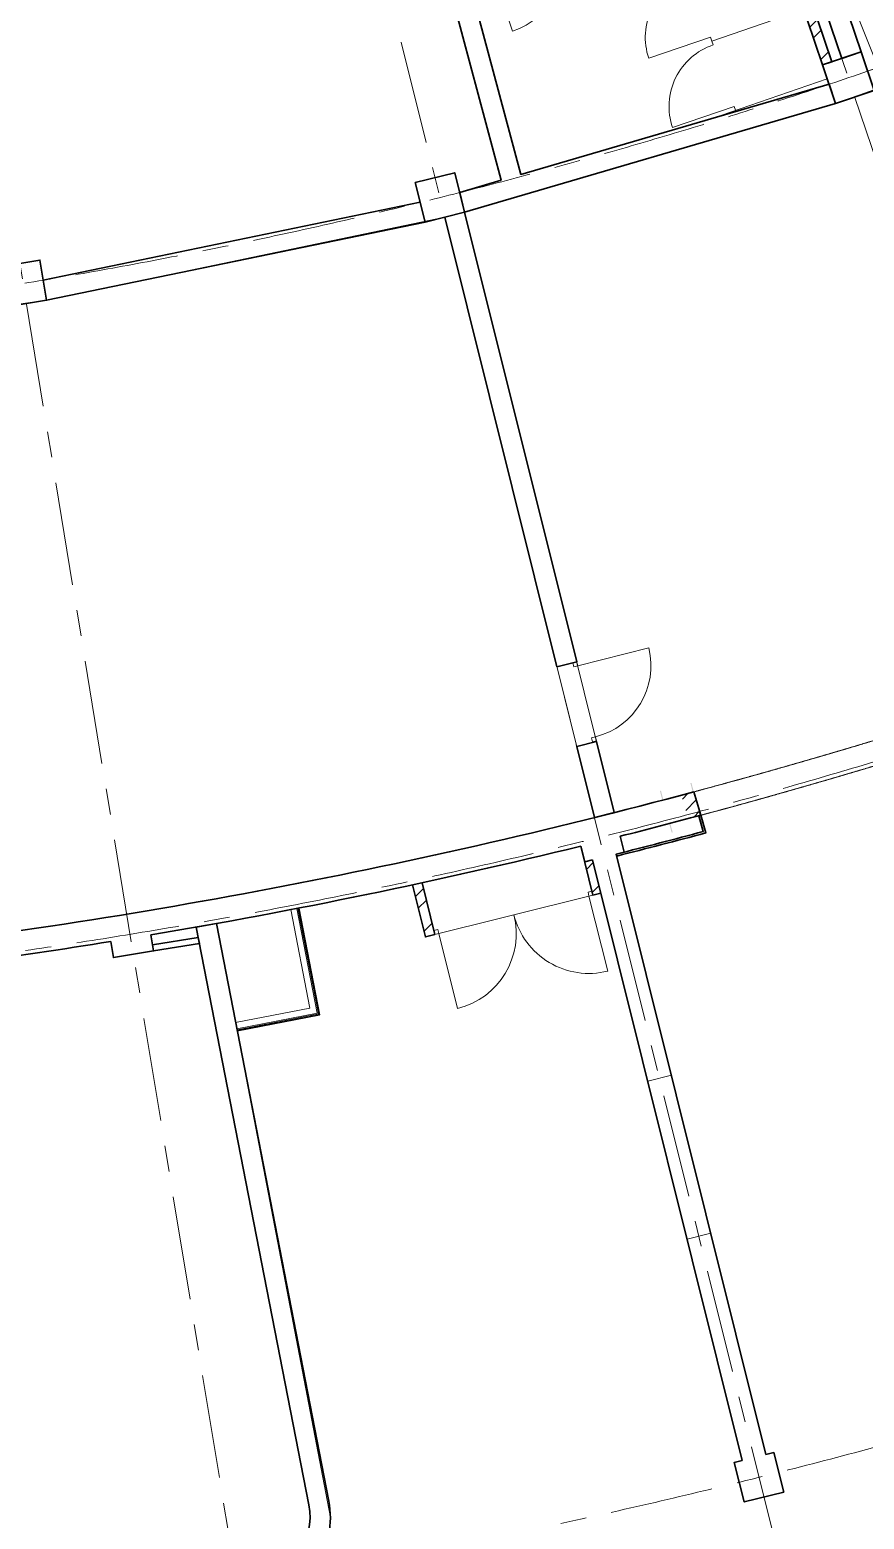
# Model space of a CAD drawing. Header units: millimetres. Extents: x -813692 to 807431, y 0 to 1813163.
# Drawn here: x 11784 to 22034, y 805350 to 823643 of the extents above; entities that cross this region are included whole.
import ezdxf

# ---------------------------------------------------------------- set-up
doc = ezdxf.new("R2010")
doc.units = ezdxf.units.MM
for name, pattern in [('Dashed', [5.644444, 2.822222, -2.822222]), ('ГОСТ 2.303 4', [7, 5, -2, 0]), ('Линия сетки', [22.225, 12.7, -3.175, 3.175, -3.175])]:
    doc.linetypes.add(name, pattern=pattern)
for name, color, linetype, lineweight in [('A-ANNO-DIMS', 7, 'Continuous', 9), ('KR_0.09', 252, 'Continuous', 0), ('KR_0.2', 252, 'Continuous', 20), ('KR_0.35', 252, 'Continuous', 35), ('KR_0.5', 252, 'Continuous', 50), ('S-GRID', 252, 'Continuous', 9), ('АР_двери', 252, 'Continuous', 0), ('АР_демонт.несущ', 252, 'ГОСТ 2.303 4', 20), ('АР_кирпич120', 252, 'Continuous', 30), ('АР_кирпич250', 252, 'Continuous', 30), ('АР_кирпичные перегородки 120', 252, 'Continuous', 30), ('АР_монолит', 252, 'Continuous', 50), ('АР_Площади', 252, 'Continuous', 0)]:
    doc.layers.add(name, color=color, linetype=linetype, lineweight=lineweight)
doc.layers.add('АР_обшивка коробов', color=252, linetype='Continuous')
doc.layers.add('АР_Сантехника', color=252, linetype='Continuous')
doc.styles.add('GOST 2.304', font='')
doc.styles.get('GOST 2.304').set_extended_font_data('GOST Common')
doc.dimstyles.new('М-200', dxfattribs={"dimtxt": 400, "dimasz": 160, "dimexe": 200, "dimexo": 400, "dimgap": 50, "dimtad": 1, "dimdec": 0, "dimzin": 0, "dimdsep": 46, "dimtxsty": 'GOST 2.304', "dimblk": 'ARCHTICK', "dimcen": 180, "dimdle": 200, "dimadec": 0, "dimazin": 0, "dimtfac": 1, "dimtdec": 0, "dimtmove": 1, "dimatfit": 0, "dimfxl": 1, "dimtolj": 1, "dimtzin": 0, "dimarcsym": 0})
pattern_1 = [(45, (-1241.95, 1181845.07), (-265.16504, 265.16504), []), (45, (-1065.17, 1181845.07), (-265.16504, 265.16504), [])]

# ---------------------------------------------------------------- blocks, each defined once
blk = doc.blocks.new('КР_подвал')
at = {"layer": 'KR_0.09', "linetype": 'Continuous', "ltscale": 40}
h = blk.add_hatch(dxfattribs=at)
h.set_pattern_fill('BOUNDHATCH', color=256, scale=40, style=0, pattern_type=2)
h.set_pattern_definition([(45, (-423586.43, -213449), (-89.802561, 89.802561), [])])
h.paths.add_polyline_path([(257384, 30368), (257300, 30655), (257300, 30655), (257146, 30610), (257230, 30323)], flags=0)
at = {"layer": 'KR_0.5', "ltscale": 200}
h = blk.add_hatch(color=256, dxfattribs=at)
h.dxf.hatch_style = 1
edge = h.paths.add_edge_path()
edge.add_line((256923, 30566), (257284, 30660))
edge.add_arc((257284, 30660), 0.123, 284.5969, 374.5969)
edge.add_line((257284, 30660), (257257, 30764))
edge.add_line((257257, 30764), (257270, 30767))
edge.add_line((257270, 30767), (257299, 30656))
edge.add_line((257299, 30656), (256912, 30555))
edge.add_line((256912, 30555), (256883, 30666))
edge.add_line((256883, 30666), (256896, 30670))
edge.add_line((256896, 30670), (256923, 30566))
edge.add_arc((256923, 30566), 0.123, 194.5969, 284.5969)
h = blk.add_hatch(color=256, dxfattribs=at)
h.dxf.hatch_style = 1
edge = h.paths.add_edge_path()
edge.add_line((257012, 30261), (257373, 30357))
edge.add_arc((257373, 30356), 0.123, 14.8593, 104.8593, ccw=False)
edge.add_line((257373, 30356), (257400, 30253))
edge.add_line((257400, 30253), (257413, 30257))
edge.add_line((257413, 30257), (257384, 30368))
edge.add_line((257384, 30368), (256997, 30265))
edge.add_line((256997, 30265), (257027, 30154))
edge.add_line((257027, 30154), (257040, 30157))
edge.add_line((257040, 30157), (257012, 30261))
edge.add_arc((257012, 30261), 0.123, 104.8593, 194.8593, ccw=False)
at = {"layer": 'KR_0.2', "ltscale": 200}
blk.add_lwpolyline([(260599, 31309, -0.01157), (257384, 30368), (257299, 30656, 0.011582), (260514, 31597)], format="xyb", close=True, dxfattribs=at)
at = {"layer": 'KR_0.35', "ltscale": 200}
for points in [[(259041, 39110), (259515, 39270), (259355, 39744), (258881, 39584)], [(253999, 37654), (254484, 37775), (254363, 38260), (253878, 38139)], [(248856, 36613), (249349, 36694), (249268, 37187), (248775, 37106)]]:
    blk.add_lwpolyline(points, close=True, dxfattribs=at)
for points in [[(257384, 30368), (257299, 30656)], [(256347, 29891), (256444, 29916), (256396, 30110)], [(255910, 29989), (255959, 29795), (256056, 29819)], [(257894, 22445), (256056, 29819)], [(258186, 22517), (256347, 29891)], [(250137, 28818), (250169, 28620), (250663, 28701), (250630, 28899)], [(257894, 22445), (257797, 22420), (257918, 21935), (258404, 22056), (258283, 22541), (258186, 22517)]]:
    blk.add_lwpolyline(points, dxfattribs=at)
for centre, radius, start, end in [((238650, 100250), 100750, 270, 326), ((238650, 100252), 72052, 276.25239, 285.00123), ((238650, 100250), 72350, 284.19798, 285.00674), ((238650, 100250), 72350, 279.53131, 283.80202), ((238650, 100250), 72350, 276.25053, 279.13535)]:
    blk.add_arc(centre, radius, start, end, dxfattribs=at)
blk = doc.blocks.new('Д-1000-ОП-П')
at = {"layer": 'АР_двери'}
for points in [[(-1699.5, -550), (-1699.5, 350)], [(-1699.5, -550), (-1749.5, -550), (-1749.5, -600), (-1699.5, -600), (-1699.5, -550)], [(-749.5, -550), (-799.5, -550), (-799.5, -600), (-749.5, -600), (-749.5, -550)]]:
    blk.add_lwpolyline(points, dxfattribs=at)
blk.add_arc((-1699.5, -550), 900, 0, 90, dxfattribs=at)
blk = doc.blocks.new('Д-1000-ОП-Л')
at = {"layer": 'АР_двери'}
for points in [[(-318.5, -560), (-318.5, 340)], [(-1268.5, -560), (-1218.5, -560), (-1218.5, -610), (-1268.5, -610), (-1268.5, -560)], [(-318.5, -560), (-268.5, -560), (-268.5, -610), (-318.5, -610), (-318.5, -560)]]:
    blk.add_lwpolyline(points, dxfattribs=at)
blk.add_arc((-318.5, -560), 900, 90, 180, dxfattribs=at)
blk = doc.blocks.new('_ArchTick')
at = {"color": 0, "linetype": 'ByBlock', "const_width": 0.15}
blk.add_lwpolyline([(-0.5, -0.5), (0.5, 0.5)], dxfattribs=at)
blk = doc.blocks.new('*D38')
at = {"layer": 'A-ANNO-DIMS', "color": 0, "lineweight": -2, "transparency": 16777216}
blk.add_arc((-165704, -113309), 107894, 270, 326, dxfattribs=at)
at = {"layer": 'Defpoints', "color": 0, "lineweight": 30, "transparency": 16777216}
for p in [(-165704, -113309), (-165704, -113309), (-75741, -173990), (-131171, -215528), (-165704, -221903)]:
    blk.add_point(p, dxfattribs=at)
at = {"layer": 'A-ANNO-DIMS', "color": 0, "lineweight": -2, "transparency": 16777216, "xscale": 160, "yscale": 160, "zscale": 160}
for p, rotation in [((-76255, -173643), 55.99999895826774), ((-165704, -221203), 179.9999981265246)]:
    blk.add_blockref('_ArchTick', p, dxfattribs=dict(at, rotation=rotation))
at = {"layer": 'A-ANNO-DIMS', "color": 0, "transparency": 16777216, "insert": (-114300, -207822), "char_height": 400, "attachment_point": 5, "rotation": 28.5412, "style": 'GOST 2.304'}
blk.add_mtext('\\A1;56,0%%D', dxfattribs=at)
blk = doc.blocks.new('Д-2200-ДП')
at = {"layer": 'АР_двери'}
for points in [[(50, 50), (50, 1050)], [(2150, 50), (2150, 1050)], [(0, 50), (50, 50), (50, 0), (0, 0), (0, 50)], [(2150, 50), (2200, 50), (2200, 0), (2150, 0), (2150, 50)]]:
    blk.add_lwpolyline(points, dxfattribs=at)
for centre, start, end in [((50, 0), 0, 90), ((2150, 0), 90, 180)]:
    blk.add_arc(centre, 1050, start, end, dxfattribs=at)
blk = doc.blocks.new('Д-2000-ДП')
at = {"layer": 'АР_двери'}
for points in [[(-189, -511), (-189, 439)], [(1711, -511), (1711, 439)], [(-239, -511), (-189, -511), (-189, -561), (-239, -561), (-239, -511)], [(1711, -511), (1761, -511), (1761, -561), (1711, -561), (1711, -511)]]:
    blk.add_lwpolyline(points, dxfattribs=at)
for centre, start, end in [((-189, -511), 0, 90), ((1711, -511), 90, 180)]:
    blk.add_arc(centre, 950, start, end, dxfattribs=at)
blk = doc.blocks.new('Оси200')
at = {"layer": 'S-GRID', "linetype": 'Линия сетки', "ltscale": 100}
for q in [(-148092.2, -220465.7), (-139432.5, -218677.6), (-130947, -216190.9)]:
    blk.add_line((-165703.8, -113309.3), q, dxfattribs=at)
for radius, start, end in [(64194.8, 269.999993, 325.999999), (72294.7, 269.999997, 326.000001), (80394.8, 269.999994, 325.999999), (87894.8, 269.999995, 325.999999), (92394.8, 269.999996, 326), (100494, 269.999991, 325.999999)]:
    blk.add_arc((-165703.8, -113309.3), radius, start, end, dxfattribs=at)
at = {"layer": 'A-ANNO-DIMS'}
dim = blk.add_angular_dim_2l(base=(-131171, -215527.9), line1=((-165703.8, -113309.3), (-75741.3, -173989.8)), line2=((-165703.8, -113309.3), (-165703.8, -221903.3)), text='56,0%%D', dimstyle='М-200', override={"dimadec": 2, "dimtmove": 2}, dxfattribs=at)
dim.commit()
dim.dimension.update_dxf_attribs({"geometry": '*D38', "text_midpoint": (-114299.5, -207822), "dimtype": 130})

msp = doc.modelspace()

# ---------------------------------------------------------------- hatches: boundary and pattern name
at = {"layer": 'АР_кирпичные перегородки 120', "lineweight": 0}
h = msp.add_hatch(dxfattribs=at)
h.set_pattern_fill('ANSI32', color=256, scale=1000)
h.set_pattern_definition(pattern_1)
h.paths.add_polyline_path([(19985.4, 827761), (20257, 826957.2), (20257, 826957.2), (20111.2, 827388.8), (20083, 827402.7), (19946.1, 827356.5, 0.4142136), (19841.6, 827145.3), (19894.9, 826987.4, 0.4142136), (20106.2, 826882.8), (20243, 826929), (20257, 826957.2), (20111.2, 827388.8), (20111.2, 827388.8), (20257, 826957.2), (20408.6, 826508.4), (20408.6, 826508.4), (20554.4, 826076.8), (20680.1, 825704.6), (18298.1, 824899.8), (18336.5, 824786.1), (20718.6, 825590.9), (21522.4, 823211.6), (21636.1, 823250), (19203.6, 830450.2), (19089.9, 830411.8), (19947, 827874.7), (17712.7, 827119.9), (17751.1, 827006.2)])
edge = h.paths.add_edge_path(flags=0)
edge.add_line((20155, 827151.3), (20153.1, 827150.9))
edge.add_ellipse((20151.4, 827162), major_axis=(7.94, 7.94), ratio=1, start_angle=233.49305, end_angle=243.66851)
h.paths.add_polyline_path([(19906.8, 827294.5, -0.3263505), (19997.7, 827307.1, -0.181638), (20124.2, 827162.2), (20146, 827171.8, -1.0929873), (20155, 827151.3), (20129.9, 827145.3, -0.181638), (20117.2, 826953.4, -0.3263505), (20037.3, 826908.3, -0.2898144), (19926.5, 826998), (19873.2, 827155.9, -0.2898144)], flags=16)
edge = h.paths.add_edge_path(flags=0)
edge.add_ellipse((20090.2, 827141.3), major_axis=(-1.75, 5.19), ratio=0.6410241, start_angle=90, end_angle=180, ccw=False)
edge.add_ellipse((20090.2, 827141.3), major_axis=(-1.75, 5.19), ratio=0.6410241, start_angle=0, end_angle=90, ccw=False)
edge.add_arc((20092.6, 827142.1), 6.03, 149.72925, 263.99021)
h.paths.add_polyline_path([(20083.6, 827128.6, -1), (20021.4, 827128.6, -1)], flags=0)
h.paths.add_polyline_path([(20121.4, 827196.1), (20122.6, 827198.1), (20122.6, 827198.3), (20122.7, 827198.5), (20123.3, 827200.5), (20125.1, 827201.3), (20129.3, 827205.9), (20134.2, 827204.5), (20134.3, 827204.6), (20136.3, 827205.1), (20137.9, 827204.1), (20144.1, 827203), (20145.5, 827198.1), (20145.7, 827198), (20147.2, 827196.6), (20147.2, 827194.7), (20149.5, 827188.9), (20146.2, 827185.1), (20146.2, 827184.9), (20145.8, 827182.8), (20144.2, 827181.8), (20140.6, 827176.8), (20135.6, 827177.5), (20135.4, 827177.4), (20133.5, 827176.6), (20131.8, 827177.5), (20125.5, 827177.8), (20123.5, 827182.5), (20121.4, 827183.6), (20121, 827188.2), (20120.8, 827188.3), (20120.7, 827188.5), (20120.6, 827188.7), (20119.6, 827190.7), (20121.4, 827194.9), (20121.3, 827195.3), (20121.3, 827195.7)], flags=16)
h.paths.add_polyline_path([(20143.7, 827121.2), (20143.5, 827121.3), (20142, 827122.8), (20142, 827124.7), (20139.6, 827130.4), (20143, 827134.3), (20143, 827134.4), (20143.3, 827136.5), (20145, 827137.5), (20148.6, 827142.6), (20153.6, 827141.8), (20153.8, 827141.9), (20155.7, 827142.7), (20157.4, 827141.9), (20163.6, 827141.5), (20165.7, 827136.9), (20165.8, 827136.8), (20167.6, 827135.6), (20167.8, 827133.7), (20170.8, 827128.3), (20168, 827124), (20168, 827123.9), (20167.9, 827121.8), (20166.4, 827120.6), (20163.5, 827115.1), (20158.4, 827115.2), (20156.5, 827113.8), (20152.1, 827115.4), (20151.9, 827115.3), (20151.7, 827115.3), (20151.5, 827115.3), (20149.3, 827115.2), (20146.2, 827118.6), (20145.9, 827118.7), (20145.4, 827118.9), (20145.2, 827119.1), (20143.9, 827121.1)], flags=16)
h.paths.add_polyline_path([(16755.8, 826796.6), (16803.2, 826812.6), (16515.2, 827665.3, -0.4142136), (17655.9, 827100.7), (17703.2, 827116.7), (17719.2, 827069.3), (17671.9, 827053.3), (17655.9, 827100.7, 0.4142136), (16515.2, 827665.3), (16803.2, 826812.6), (16819.2, 826765.3), (16771.8, 826749.3), (16794.2, 826682.9), (16550.1, 826600.5), (16519.1, 826716.6)])
h.paths.add_polyline_path([(17379.6, 824462.9), (17363.6, 824510.3), (17341.2, 824576.6), (17112, 824499.1), (17143, 824383)])
h = msp.add_hatch(dxfattribs=at)
h.set_pattern_fill('ANSI32', color=256, scale=1000)
h.set_pattern_definition(pattern_1)
h.paths.add_polyline_path([(18697.2, 813446.3), (18600.2, 813422.2), (18701.7, 813015), (18798.7, 813039.2)])
h = msp.add_hatch(dxfattribs=at)
h.set_pattern_fill('ANSI32', color=256, scale=1000)
h.set_pattern_definition(pattern_1)
h.paths.add_polyline_path([(16602.7, 813166.3, -0.0004149), (16485.4, 813141), (16644.7, 812502.1), (16761.1, 812531.1)])

# ---------------------------------------------------------------- linework, layer by layer
at = {"layer": 'АР_демонт.несущ', "linetype": 'Dashed'}
msp.add_lwpolyline([(19940.7, 814283.1, 0.0114899), (23155.6, 815224.8), (23239.9, 814936.9, -0.0115438), (20020.8, 813994.2), (19940.7, 814283.1)], format="xyb", dxfattribs=at)
at = {"layer": 'АР_кирпич120'}
for points in [[(18551.7, 813616.6), (18701.7, 813015)], [(16761.1, 812531.1), (16602.7, 813166.3)], [(16761.1, 812531.1), (16644.7, 812502.1), (16485.4, 813141)], [(18798.9, 813039.2), (18701.7, 813015)]]:
    msp.add_lwpolyline(points, dxfattribs=at)
at = {"layer": 'АР_кирпич250'}
for p, q in [((21759.2, 823291.6), (19326.8, 830491.8)), ((21996.1, 823371.6), (19742.4, 830042.5)), ((17816.2, 821865.4), (21602.3, 822975)), ((17125.7, 821402.5), (21682.4, 822737.9)), ((17065.3, 821644.9), (17576.2, 821795)), ((11949.7, 820568.2), (16580, 821524.3)), ((17125.7, 821402.5), (18502.3, 815881.2)), ((11990.3, 820321.4), (16640.6, 821281.5)), ((16883.1, 821342), (18259.7, 815820.7)), ((18259.7, 815820.7), (18502.3, 815881.2)), ((18504.1, 814840.7), (18746.7, 814901.2)), ((18504.1, 814840.7), (18721.7, 813967.8)), ((18746.7, 814901.2), (18964.2, 814028.7)), ((18721.7, 813967.8), (18964.2, 814028.7))]:
    msp.add_line(p, q, dxfattribs=at)
at = {"layer": 'АР_кирпич250', "flags": 128}
for points in [[(16727.7, 824968.6), (17576.2, 821795)], [(17816.2, 821865.4), (16969.2, 825033.2)], [(13829.4, 812622.3), (15211.3, 805525.5)], [(15456.7, 805573.3), (14075.8, 812666.1)]]:
    msp.add_lwpolyline(points, dxfattribs=at)
at = {"layer": 'АР_кирпич250'}
for points in [[(21759.2, 823291.6), (21996.1, 823371.6)], [(21682.4, 822737.8), (21602.4, 822974.7)], [(17065.2, 821645.1), (17125.7, 821402.5)], [(16640.6, 821281.5), (16580.1, 821524.1)], [(16882.3, 821341.8), (17125.7, 821402.5)], [(11949.8, 820568), (11990.3, 820321.4)], [(13829.4, 812622.3), (14075.8, 812666.1)]]:
    msp.add_lwpolyline(points, dxfattribs=at)
for radius, start in [(804.4, 281.24925), (1054.4, 280.71128)]:
    msp.add_arc((14421.7, 805371.9), radius, start, 11.00851, dxfattribs=at)
at = {"layer": 'АР_кирпичные перегородки 120'}
for p, q in [((19203.6, 830450.2), (21636.1, 823250)), ((20718.6, 825590.9), (21522.4, 823211.6))]:
    msp.add_line(p, q, dxfattribs=at)
msp.add_lwpolyline([(21522.4, 823211.6), (21636.1, 823250)], dxfattribs=at)
at = {"layer": 'АР_монолит', "lineweight": 0, "ltscale": 0.5}
for points in [[(19665.8, 810802.2), (20149.6, 808861.6)], [(19374.7, 810729.6), (19858.6, 808789.1)]]:
    msp.add_lwpolyline(points, dxfattribs=at)
at = {"layer": 'АР_обшивка коробов', "lineweight": 30}
msp.add_lwpolyline([(18994.3, 813494.7), (18988.2, 813518.9, 0.0038032), (20057.1, 813796.5), (20000.8, 813989), (20025.2, 813995.2), (20088.3, 813779, -0.0038913), (18994.3, 813494.7)], format="xyb", dxfattribs=at)
at = {"layer": 'АР_обшивка коробов', "lineweight": 5}
for points in [[(14990.1, 812836.3), (15225.5, 811627.2), (14312.7, 811449.5)], [(15063.7, 812850.6), (15313.9, 811565.7), (14327.4, 811373.7)], [(15076, 812853), (15328.6, 811555.5), (14329.9, 811361)]]:
    msp.add_lwpolyline(points, dxfattribs=at)
at = {"layer": 'АР_обшивка коробов', "lineweight": 30}
for points in [[(15088.3, 812855.4), (15343.4, 811545.2), (14332.3, 811348.4)], [(13292, 812402.7), (13854.2, 812495.3), (13868.5, 812421.6), (13304.1, 812328.7), (13292, 812402.7)]]:
    msp.add_lwpolyline(points, dxfattribs=at)
at = {"layer": 'АР_Площади', "ltscale": 0.5}
for points in [[(22076.1, 823134.7), (19807.7, 829852.1), (22083.9, 830624.1), (24330.7, 824000.1, -0.0270631), (22076.1, 823134.7)], [(44984.3, 826587.7, -0.0203576), (40178.6, 823222.9, -0.0191464), (35115.1, 820260.4, -0.0201479), (29827.4, 817719.5, -0.0180381), (24978.4, 815832.6), (24881.3, 816120), (23649.9, 815701.8), (23747, 815414.5, -0.0169082), (18964.2, 814028.7)], [(11618.2, 812571.6), (10742.6, 820147.6), (11990.5, 820321.5), (16882.3, 821341.8), (18721.7, 813967.8, -0.0251092), (11618.2, 812571.6)], [(4826.2, 793948.5), (4713.4, 796437.2), (5616.7, 796479.1), (5350.4, 802222), (4448.8, 802181.1), (4399.6, 803344.1), (7603.7, 803474.6), (8102.2, 803515.4), (14124.2, 804254.7), (14618.1, 804332.6, 0.3580092), (15476.1, 805371.9), (14332.3, 811348.4), (15343.6, 811544.2), (15088.3, 812855.4, 0.0048617), (16485.4, 813141), (16644.7, 812502.1), (18701.7, 813015), (18798.7, 813039.2), (19374.7, 810729.6), (19665.8, 810802.1), (18988.4, 813519), (19085.5, 813543.2), (19037, 813737.7, 0.0186366), (24210.9, 815254)]]:
    msp.add_lwpolyline(points, format="xyb", dxfattribs=at)
at = {"layer": 'АР_Площади', "color": 5, "ltscale": 0.5}
msp.add_lwpolyline([(15484.3, 829615.2), (17576.2, 821795), (17065.4, 821645.3), (17004.9, 821887.7), (16519.6, 821766.7), (16580.1, 821524.1), (11949.9, 820568.3), (11909.4, 820814.8), (11415.2, 820733.6), (11457.3, 820487.2), (6763.8, 819910.8), (6743.3, 820159.9), (6245, 820119.3), (6265.5, 819870.2), (4742.7, 819808.4)], dxfattribs=at)
at = {"layer": 'АР_Площади', "ltscale": 0.5}
for points in [[(17143, 824383), (20718.6, 825590.9), (21602.6, 822974.8), (17816.2, 821865.4), (17143, 824383)], [(18964.2, 814028.7), (17125.7, 821402.5), (21682.4, 822737.9), (22153.8, 822905.4), (26589.1, 824599.5)], [(20559.7, 805562.8), (20438.7, 806047.9), (20535.8, 806072.1), (19858.4, 808788.9), (20149.5, 808861.5), (20826.8, 806144.7), (20924.1, 806169), (21045, 805683.8), (20559.9, 805562.9)]]:
    msp.add_lwpolyline(points, dxfattribs=at)
at = {"layer": 'АР_Площади', "color": 5, "ltscale": 0.5}
msp.add_lwpolyline([(5080.3, 803622), (5080.4, 805679.4), (4409.1, 805679.4), (4428.3, 809379.4), (5077.9, 809379.4), (5080.4, 811179.4), (5044, 811625), (6928.4, 811747.5), (6944, 811547.8), (7443, 811588.4), (7426.9, 811788.2, 0.018655), (12778.3, 812445.4), (12810.8, 812247.6), (13868.5, 812421.6), (15211.3, 805525.5, -0.1998254), (15087.1, 804919.9)], format="xyb", dxfattribs=at)
at = {"layer": 'АР_Сантехника', "linetype": 'Continuous', "lineweight": 0}
for p, q in [((21292.5, 823892), (20160.9, 823504.2)), ((20144.3, 823552.8), (19387.5, 823293.5)), ((20160.5, 823505.5), (20144.3, 823552.8)), ((20160.5, 823505.5), (20144.3, 823552.8)), ((20176.9, 823457.4), (20160.5, 823505.5)), ((20160.5, 823505.5), (20176.7, 823458.2)), ((21580.5, 823039.4), (20155.8, 822551.3)), ((20436, 822701.5), (19679.2, 822442.2)), ((20452.2, 822654.2), (20436, 822701.5)), ((20452.2, 822654.2), (20436, 822701.5))]:
    msp.add_line(p, q, dxfattribs=at)
for centre in [(20143.4, 823552.5), (20435.1, 822701.2)]:
    msp.add_arc(centre, 799.1, 108.85135, 198.91368, dxfattribs=at)

# ---------------------------------------------------------------- block references
at = {"layer": 'A-ANNO-DIMS', "color": 18, "lineweight": 0, "true_color": 0x000000}
msp.add_blockref('Оси200', (166995, 997181.2), dxfattribs=at)
at = {"layer": 'АР_двери', "color": 0}
for name, p, rotation in [('Д-1000-ОП-Л', (17304.5, 823846.4), 198.6666666666469), ('Д-1000-ОП-П', (19459.2, 814316.7), 284.0000000000001), ('Д-2000-ДП', (18593.4, 812461.3), 193.9999999999999)]:
    msp.add_blockref(name, p, dxfattribs=dict(at, rotation=rotation))
at = {"layer": 'АР_двери', "rotation": 21.44785860655057}
msp.add_blockref('Д-2200-ДП', (22208, 823031.5), dxfattribs=at)
at = {"layer": 'АР_монолит'}
msp.add_blockref('КР_подвал', (-237358.6, 783627.7), dxfattribs=at)

doc.saveas('drawing.dxf')
